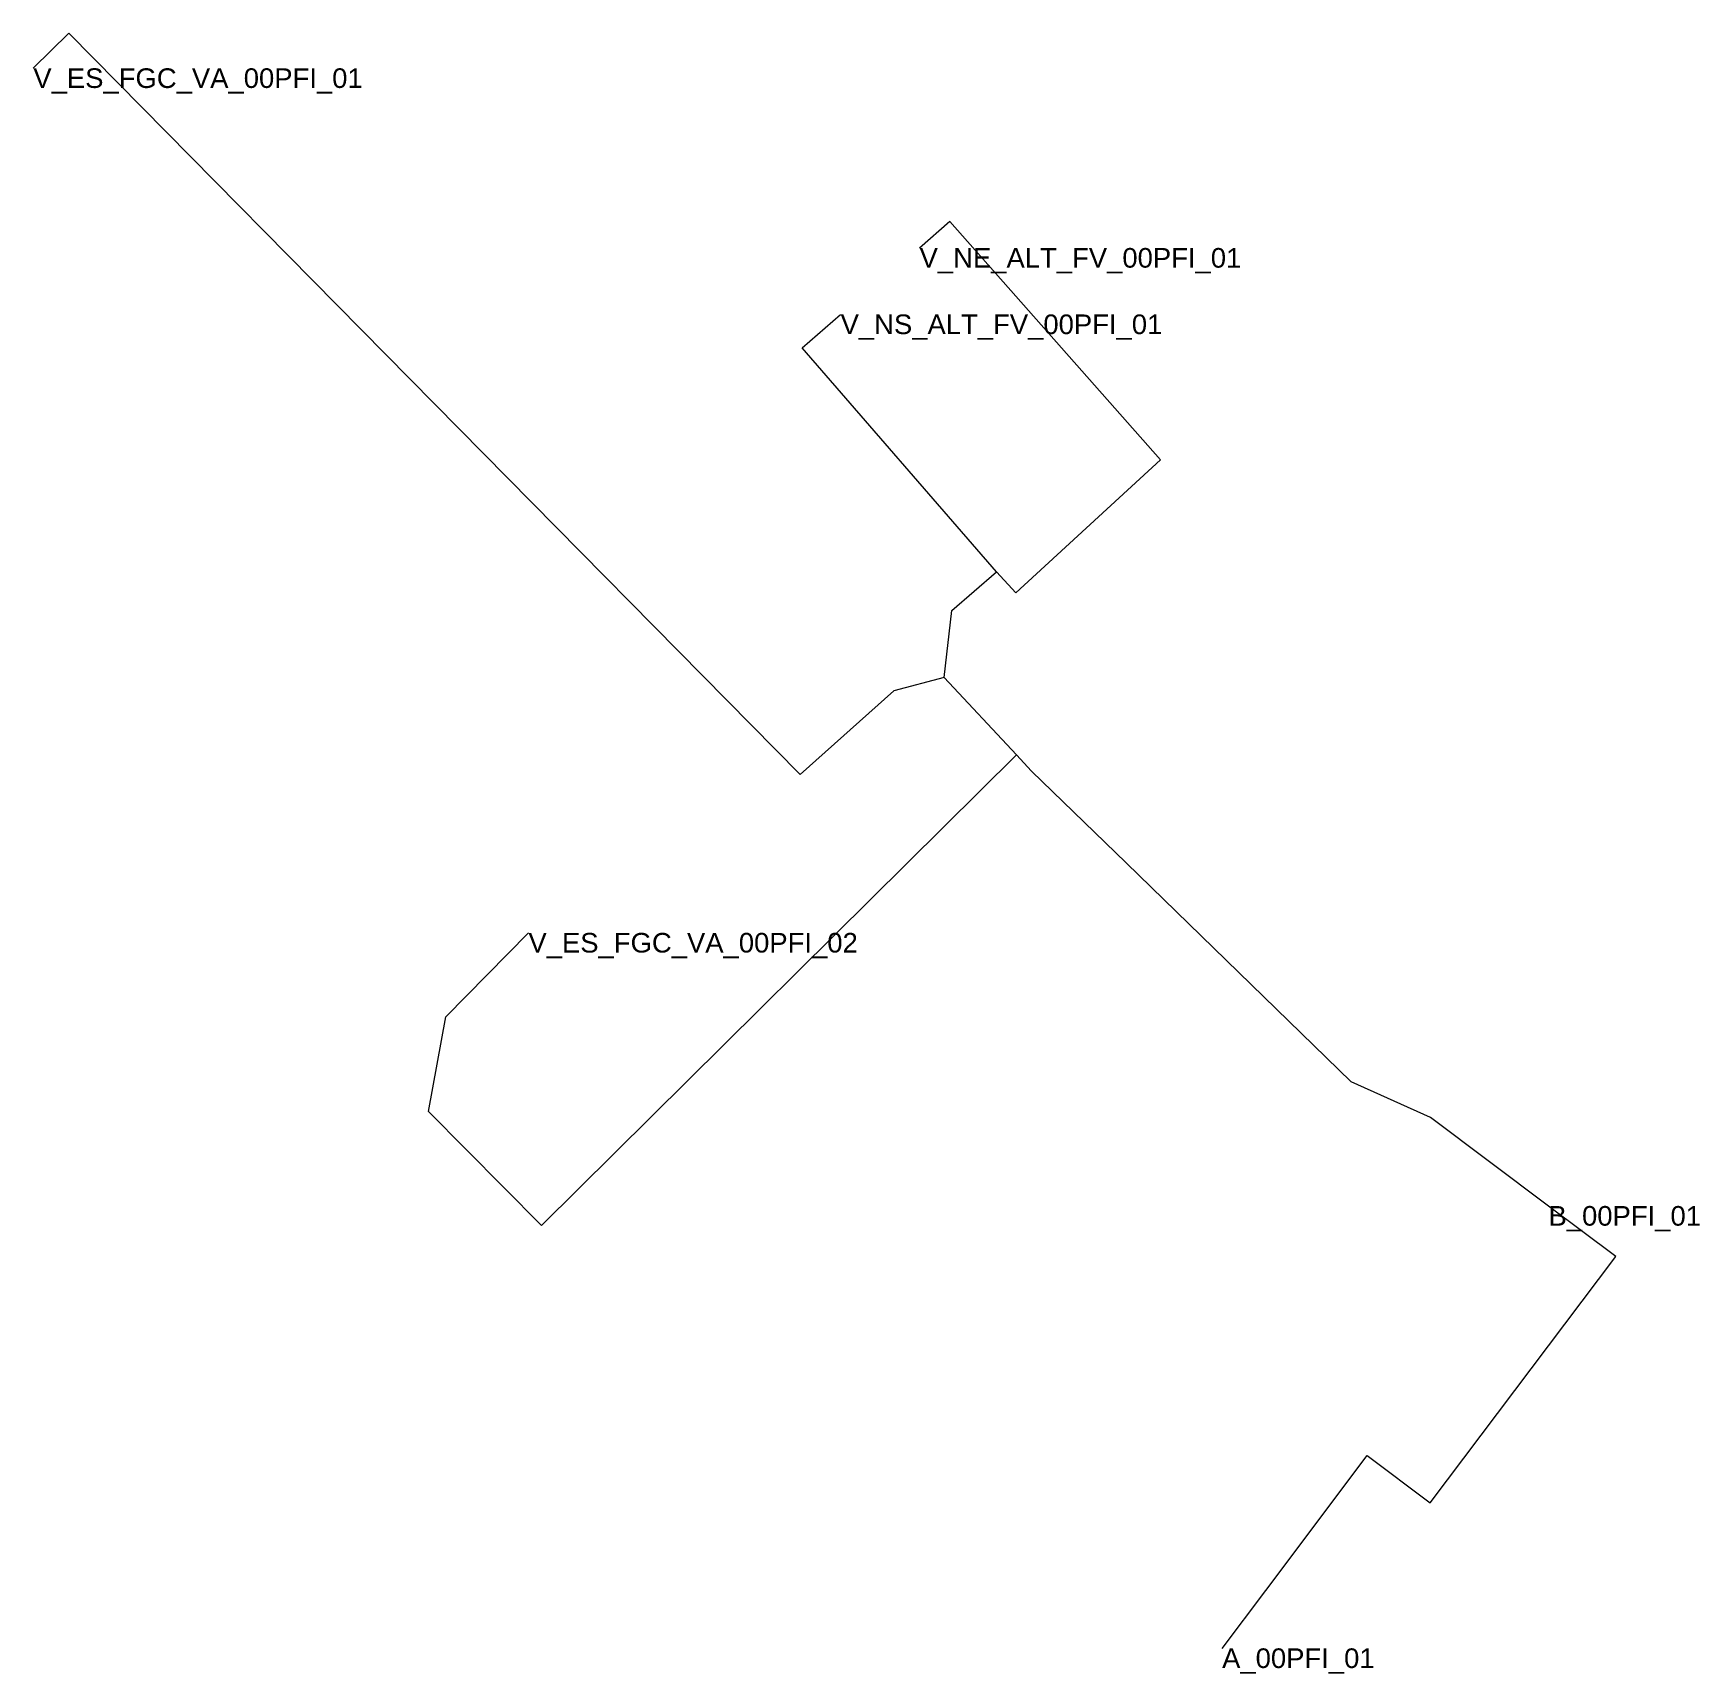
# Model space of a CAD drawing. Header units: metres. Extents: x 425697.2 to 425739.6, y 4584542.7 to 4584584.5.
import ezdxf
from ezdxf.enums import TextEntityAlignment as Align

# ---------------------------------------------------------------- set-up
doc = ezdxf.new("R2010")
doc.units = ezdxf.units.M
doc.header["$MEASUREMENT"] = 0
for name, color, linetype, lineweight, true_color in [('01_A_AccesTren_t', 40, 'Continuous', 0, 0xffd600), ('01_C_AccesExt_t', 251, 'Continuous', 0, 0x646464), ('01_I_Ascensor_l', 251, 'Continuous', 0, 0x646464), ('01_I_AscensorD_l', 251, 'Continuous', 0, 0x646464), ('01_I_BarreraTarifaria_t', 251, 'Continuous', 0, 0x646464), ('01_I_Horitzontal_l', 251, 'Continuous', 0, 0x646464), ('01_I_HoritzontalD_l', 251, 'Continuous', 0, 0x646464), ('01_I_Rampa_l', 251, 'Continuous', 0, 0x646464)]:
    doc.layers.add(name, color=color, linetype=linetype, lineweight=lineweight, true_color=true_color)
doc.styles.add('Style-Arial', font='arial.ttf')

msp = doc.modelspace()

# ---------------------------------------------------------------- linework, layer by layer
at = {"layer": '01_I_Ascensor_l'}
for q in [(425720.544058, 4584569.796621, 10), (425719.069588, 4584567.751927, -10)]:
    msp.add_line((425720.34791, 4584568.093898), q, dxfattribs=at)
at = {"layer": '01_I_AscensorD_l'}
msp.add_line((425707.219417, 4584557.038475), (425707.663535, 4584559.447096, -10), dxfattribs=at)
at = {"layer": '01_I_Horitzontal_l'}
msp.add_line((425720.544058, 4584569.796621, 10), (425721.681785, 4584570.784126, 10), dxfattribs=at)
at = {"layer": '01_I_Horitzontal_l', "flags": 128}
for points, elevation in [([(425716.684417, 4584565.623919), (425698.066702, 4584584.501153), (425697.159985, 4584583.609278)], -10), ([(425721.681785, 4584570.784126), (425722.175459, 4584570.248845), (425725.853234, 4584573.64075), (425720.493781, 4584579.709803), (425719.723631, 4584579.032379)], 10), ([(425721.681785, 4584570.784126), (425716.732392, 4584576.486434), (425717.712703, 4584577.339643)], 10)]:
    msp.add_lwpolyline(points, dxfattribs=dict(at, elevation=elevation))
for points in [[(425735.735836, 4584554.631407), (425732.732182, 4584556.889008), (425730.708902, 4584557.79825), (425724.98232, 4584563.369426)], [(425728.537756, 4584544.839015), (425731.120829, 4584548.275697), (425732.727305, 4584547.068241), (425737.445869, 4584553.346116), (425735.735836, 4584554.631407)]]:
    msp.add_lwpolyline(points, dxfattribs=at)
at = {"layer": '01_I_HoritzontalD_l'}
for p, q in [((425722.19136, 4584566.121909), (425720.34791, 4584568.093898)), ((425719.069588, 4584567.751927, -10), (425716.684417, 4584565.623919, -10)), ((425707.663535, 4584559.447096, -10), (425709.764863, 4584561.587744, -10))]:
    msp.add_line(p, q, dxfattribs=at)
at = {"layer": '01_I_HoritzontalD_l', "elevation": 0.000161, "flags": 128}
msp.add_lwpolyline([(425722.19136, 4584566.121909), (425710.099131, 4584554.13376), (425707.219417, 4584557.038475)], dxfattribs=at)
at = {"layer": '01_I_HoritzontalD_l', "flags": 128}
msp.add_lwpolyline([(425724.982315, 4584563.369431), (425722.576062, 4584565.710383), (425722.191361, 4584566.121909)], dxfattribs=at)
at = {"layer": '01_I_Rampa_l'}
msp.add_line((425727.425743, 4584543.364621), (425728.537756, 4584544.839015), dxfattribs=at)

# ---------------------------------------------------------------- texts
at = {"layer": '01_A_AccesTren_t', "style": 'Style-Arial'}
for s, p in [('V_ES_FGC_VA_00PFI_01', (425697.159985, 4584583.609278, -10)), ('V_NE_ALT_FV_00PFI_01', (425719.723631, 4584579.032379, 10)), ('V_NS_ALT_FV_00PFI_01', (425717.712703, 4584577.339643, 10)), ('V_ES_FGC_VA_00PFI_02', (425709.764863, 4584561.587744, -10))]:
    msp.add_text(s, height=0.5, dxfattribs=at).set_placement(p, align=Align.TOP_LEFT)
at = {"layer": '01_C_AccesExt_t', "style": 'Style-Arial'}
msp.add_text('A_00PFI_01', height=0.5, dxfattribs=at).set_placement((425727.425743, 4584543.364621), align=Align.TOP_LEFT)
at = {"layer": '01_I_BarreraTarifaria_t', "style": 'Style-Arial'}
msp.add_text('B_00PFI_01', height=0.5, dxfattribs=at).set_placement((425735.735836, 4584554.631407), align=Align.TOP_LEFT)

doc.saveas('drawing.dxf')
